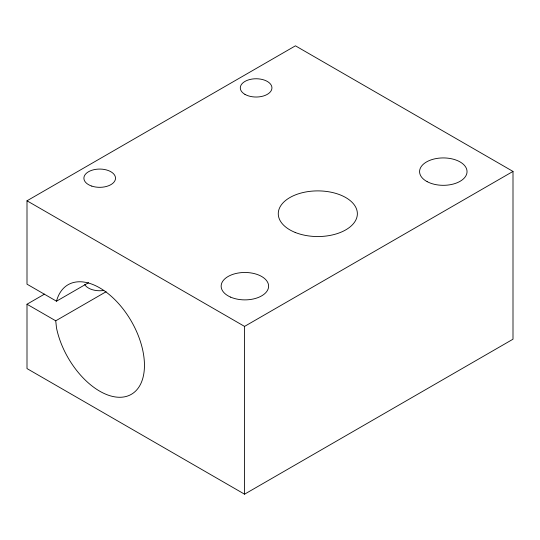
<?xml version="1.0" encoding="UTF-8"?>
<svg xmlns="http://www.w3.org/2000/svg" width="540" height="540" viewBox="0 0 540 540"><rect width="100%" height="100%" fill="white"/><g stroke="black" fill="none" stroke-linecap="round" stroke-linejoin="round"><path stroke-width="0.81" d="M27 304.229L55.735 320.814L56.498 327.942A63.275 36.531 60 0 0 125.375 396.657A63.275 36.531 60 0 0 125.375 312.019A63.275 36.531 60 0 0 56.498 301.199L27 284.175L27 200.799L295.441 45.819L513 171.423L513 339.201L244.559 494.181L27 368.577L27 304.229L44.496 294.125M56.498 301.199L88.574 282.683M55.735 320.814L106.124 291.722M27 200.799L244.559 326.403L513 171.423M244.559 326.403L244.559 494.181M103.795 290.446A15.815 9.133 0 0 1 84.726 284.56M427.133 181.643A23.726 13.696 0 0 0 466.432 174.697A23.726 13.696 0 0 0 436.361 158.524A23.726 13.696 0 0 0 427.133 181.643M230.594 297.115A23.726 13.696 0 0 0 268.434 287.861A23.726 13.696 0 0 0 235.629 273.564A23.726 13.696 0 0 0 230.594 297.115M295.178 232.436A39.548 22.829 0 0 0 357.217 215.676A39.548 22.829 0 0 0 301.064 193.037A39.548 22.829 0 0 0 295.178 232.436M91.793 186.104A15.815 9.133 0 0 0 115.519 178.2A15.815 9.133 0 0 0 91.793 170.289A15.815 9.133 0 0 0 91.793 186.104M244.937 94.352A15.815 9.133 0 0 0 271.404 90.254A15.815 9.133 0 0 0 252.025 79.07A15.815 9.133 0 0 0 244.937 94.352"/></g></svg>
